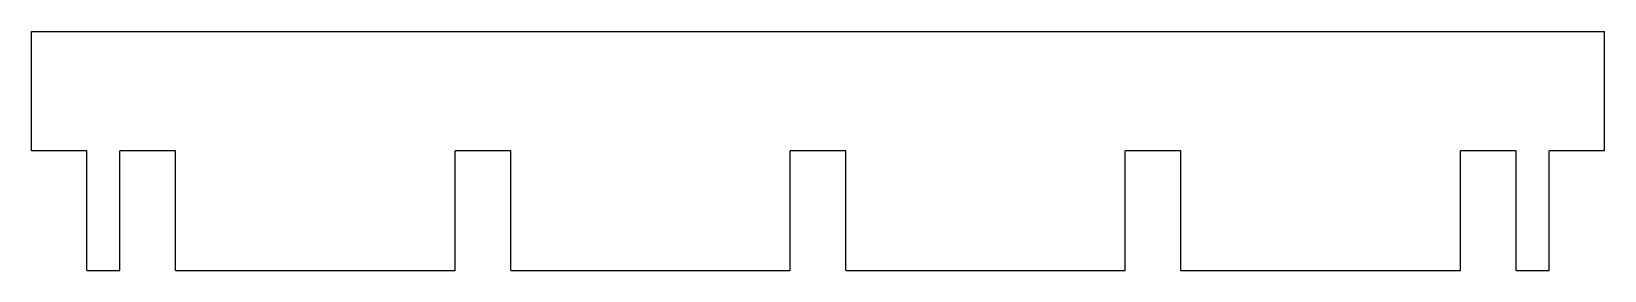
# Model space of a CAD drawing. Header units: millimetres. Extents: x 0 to 257, y 0 to 39.
import ezdxf

# ---------------------------------------------------------------- set-up
doc = ezdxf.new("R2010")
doc.units = ezdxf.units.MM

msp = doc.modelspace()

# ---------------------------------------------------------------- linework, layer by layer
for p, q in [((0, 19.575), (0, 39.05)), ((0, 39.05), (257, 39.05)), ((257, 19.575), (257, 39.05)), ((9.05, 19.575), (0, 19.575)), ((9.05, 0), (9.05, 19.575)), ((14.45, 0), (14.45, 19.575)), ((23.55, 19.575), (14.45, 19.575)), ((23.55, 0), (23.55, 19.575)), ((69.2, 0), (69.2, 19.575)), ((78.3, 19.575), (69.2, 19.575)), ((78.3, 0), (78.3, 19.575)), ((123.95, 0), (123.95, 19.575)), ((133.05, 19.575), (123.95, 19.575)), ((133.05, 0), (133.05, 19.575)), ((178.7, 0), (178.7, 19.575)), ((187.8, 19.575), (178.7, 19.575)), ((187.8, 0), (187.8, 19.575)), ((233.45, 0), (233.45, 19.575)), ((242.55, 19.575), (233.45, 19.575)), ((242.55, 0), (242.55, 19.575)), ((247.95, 0), (247.95, 19.575)), ((257, 19.575), (247.95, 19.575)), ((9.05, 0), (14.45, 0)), ((23.55, 0), (69.2, 0)), ((78.3, 0), (123.95, 0)), ((133.05, 0), (178.7, 0)), ((187.8, 0), (233.45, 0)), ((242.55, 0), (247.95, 0))]:
    msp.add_line(p, q)

doc.saveas('drawing.dxf')
